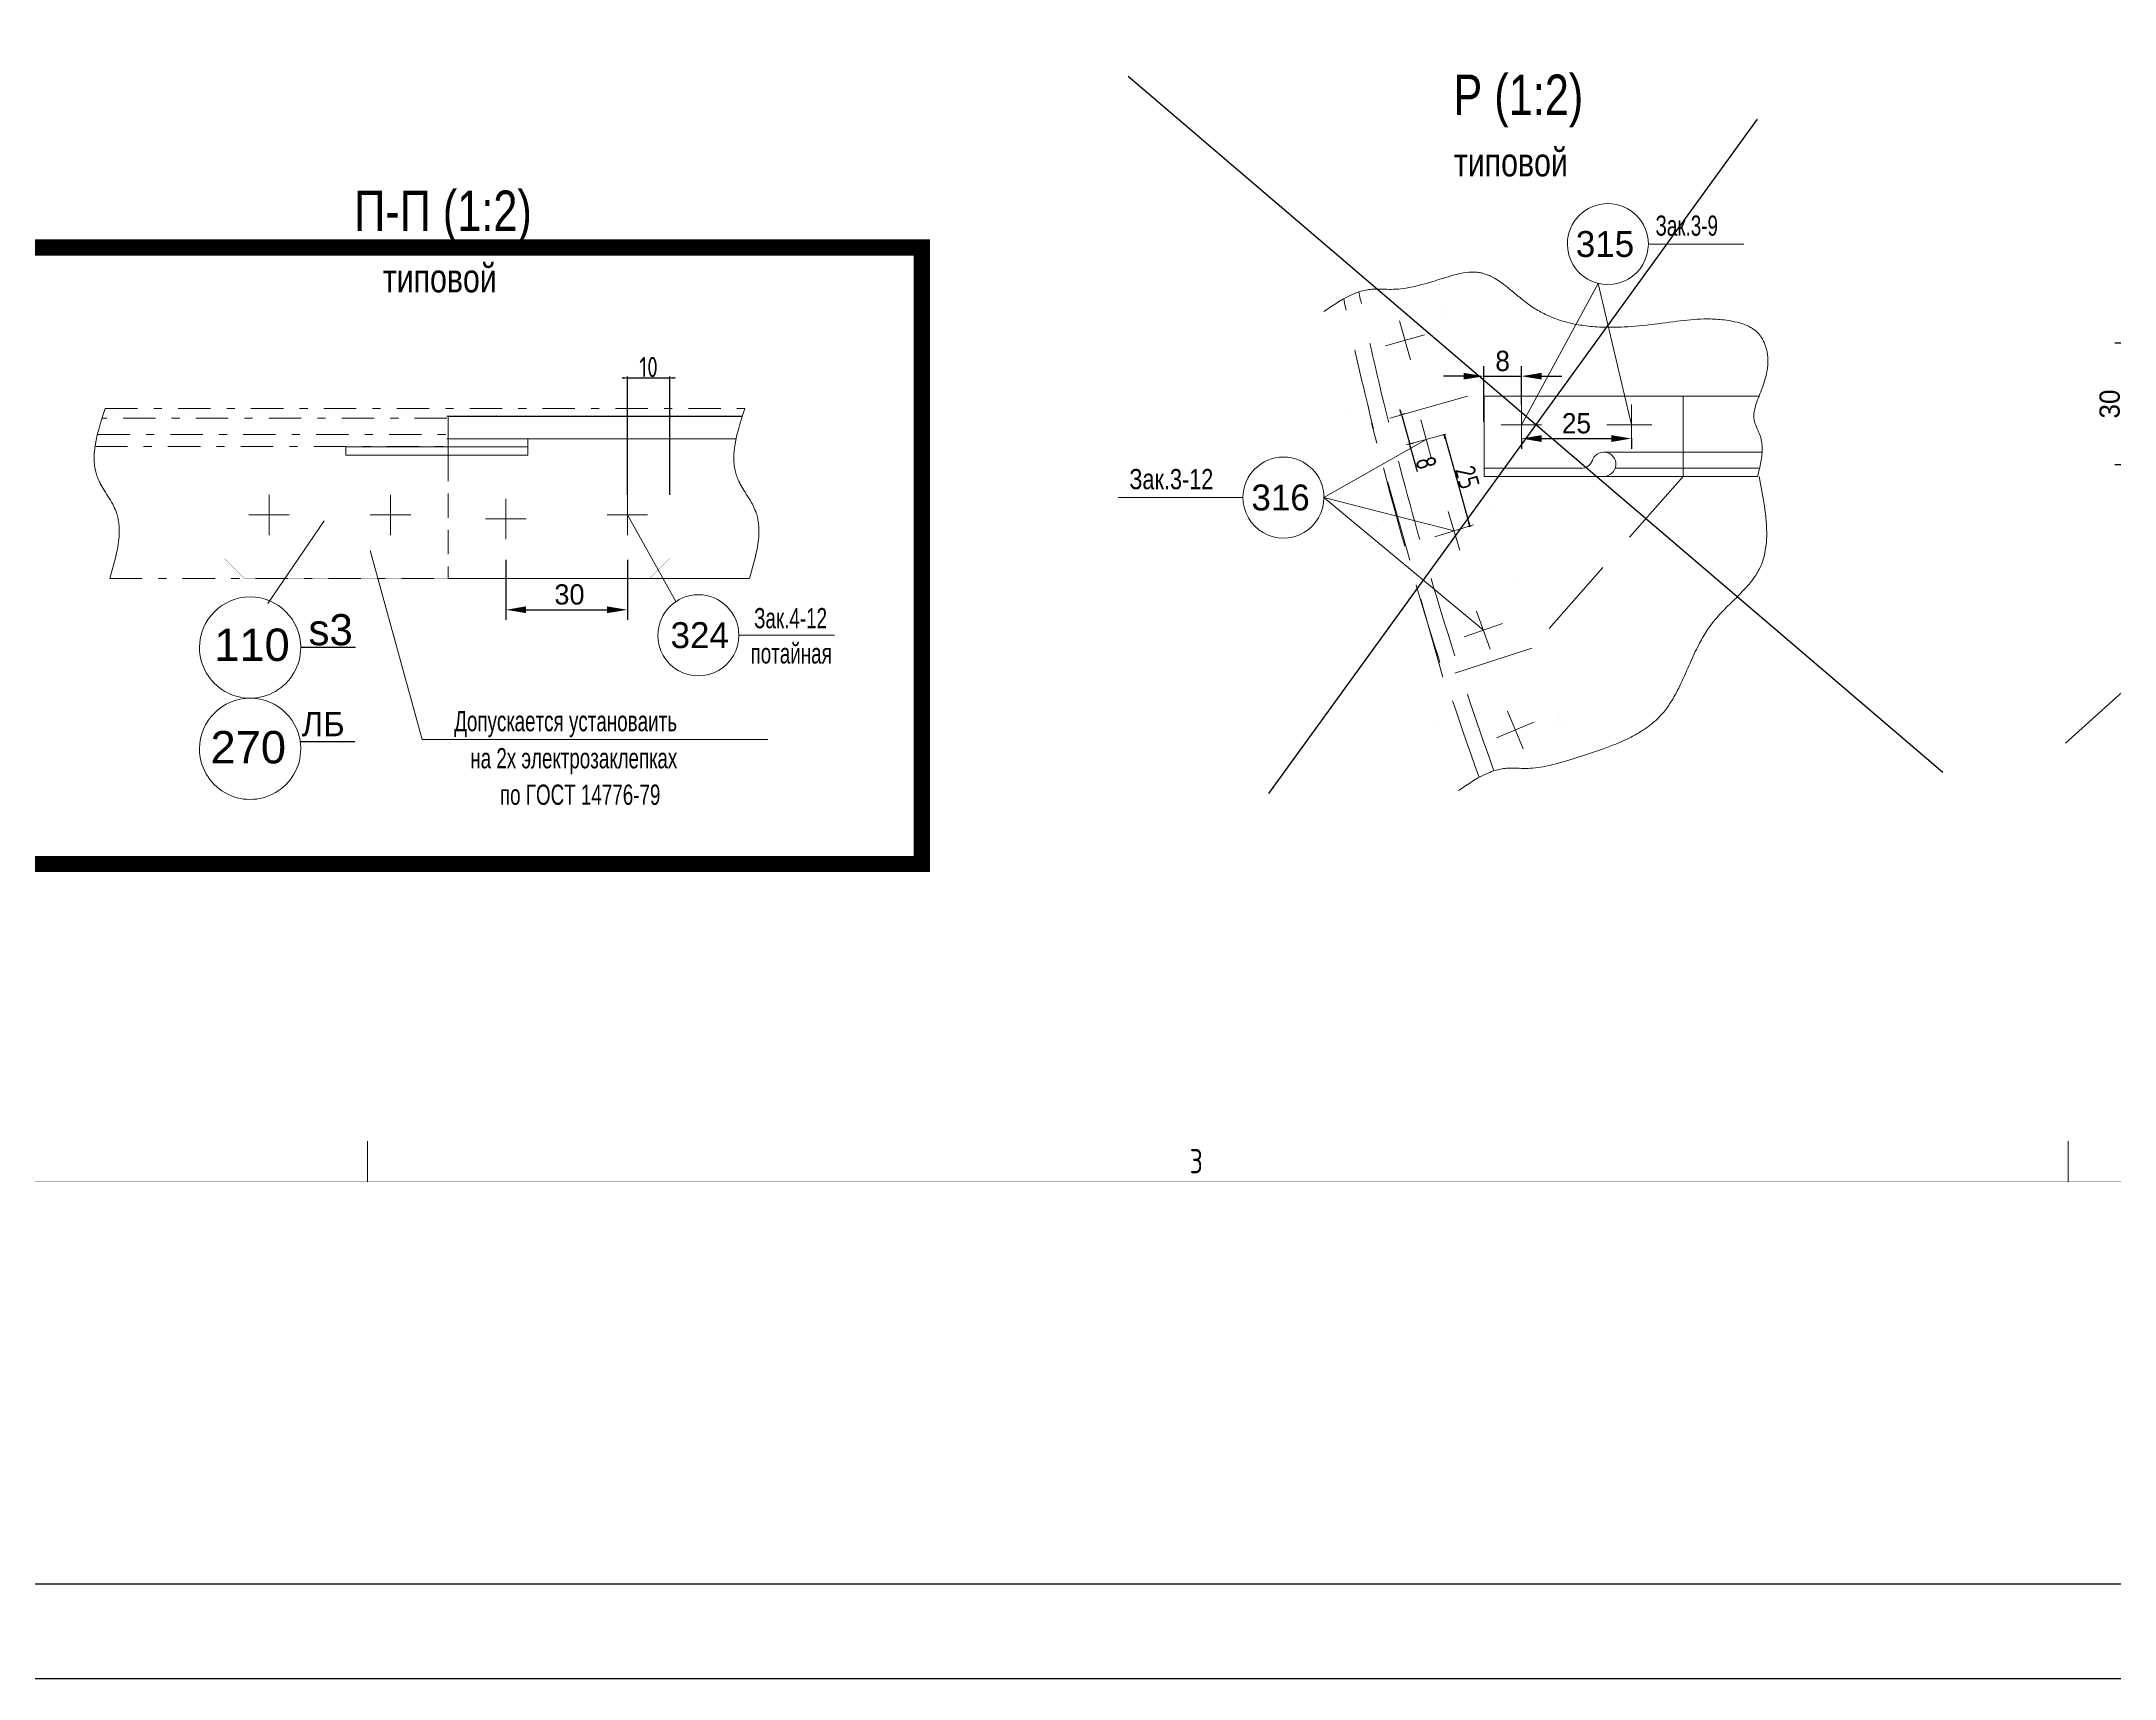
# Model space of a CAD drawing. Header units: millimetres. Extents: x 42007 to 66896, y -556 to 10827.
# Drawn here: x 48924 to 51484, y -556 to 1465 of the extents above; entities that cross this region are included whole.
import ezdxf
from ezdxf.enums import TextEntityAlignment as Align

# ---------------------------------------------------------------- set-up
doc = ezdxf.new("R2010")
doc.units = ezdxf.units.MM
for name, pattern in [('K5LT32769', [0]), ('K5LT32775', [0]), ('K5LT32781', [90, 40, -20, 10, -20]), ('K5LT32782', [150, 100, -50]), ('K5LT32785', [95.25, 63.5, -31.75]), ('K5LT32803', [45, 30, -15]), ('K5LT_THIN', [0])]:
    doc.linetypes.add(name, pattern=pattern)
doc.layers.get('Defpoints').update_dxf_attribs({"color": 250})
doc.layers.add('pen_7', color=1, linetype='Continuous')
doc.styles.add('KDIMTEXTSTYLE', font='GOST_AU.SHX', dxfattribs={"width": 0.96, "oblique": 15, "height": 5})
doc.styles.add('KTEXTSTYLE', font='GOST_AU.SHX', dxfattribs={"width": 0.96, "height": 5})
doc.styles.add('style5', font='arial.ttf', dxfattribs={"height": 3})
doc.dimstyles.new('ISO-10', dxfattribs={"dimscale": 10, "dimtxt": 2.5, "dimasz": 2.5, "dimexe": 1.25, "dimexo": 0, "dimtad": 1, "dimdec": 0, "dimtxsty": 'Standard', "dimcen": 2.5, "dimclrd": 7, "dimclre": 7, "dimclrt": 6, "dimadec": 0, "dimazin": 0, "dimtfac": 1, "dimtdec": 0, "dimtmove": 0, "dimatfit": 3, "dimfxl": 0, "dimarcsym": 0})
doc.dimstyles.new('KDIMSTYLE (1.00)', dxfattribs={"dimtxt": 5, "dimasz": 1, "dimexe": 2, "dimexo": 0, "dimgap": 1, "dimtad": 1, "dimtxsty": 'KDIMTEXTSTYLE', "dimsah": 1, "dimcen": 0, "dimdle": 1, "dimadec": 0, "dimazin": 0, "dimtfac": 0.667, "dimtmove": 0, "dimatfit": 3, "dimfxl": 0, "dimtvp": 1, "dimtolj": 1, "dimtzin": 0, "dimarcsym": 0})

# ---------------------------------------------------------------- blocks, each defined once
blk = doc.blocks.new('*D109')
at = {"color": 7, "lineweight": -2, "transparency": 16777216}
for p, q in [((50680.1, 1051.3), (50655.1, 1051.3)), ((50705.1, 995.2), (50705.1, 1063.8)), ((50705.1, 1051.3), (50751.4, 1051.3)), ((50751.4, 1016.2), (50751.4, 1063.8)), ((50776.4, 1051.3), (50801.4, 1051.3))]:
    blk.add_line(p, q, dxfattribs=at)
at = {"color": 7, "transparency": 16777216}
for points in [[(50680.1, 1055.4), (50680.1, 1047.1), (50705.1, 1051.3)], [(50776.4, 1055.4), (50776.4, 1047.1), (50751.4, 1051.3)]]:
    blk.add_solid(points, dxfattribs=at)
at = {"layer": 'Defpoints', "color": 0, "transparency": 16777216}
for p in [(50751.4, 1051.3), (50751.4, 1016.2), (50705.1, 995.2)]:
    blk.add_point(p, dxfattribs=at)
at = {"color": 6, "transparency": 16777216, "insert": (50728.2, 1070), "char_height": 25, "attachment_point": 5}
blk.add_mtext('\\H25.0;\\W0.965;\\Q0;\\Q0;8\\H25.0;\\W0.965;\\Q0;', dxfattribs=at)
blk = doc.blocks.new('*D110')
at = {"color": 7, "lineweight": -2, "transparency": 16777216}
for p, q in [((50751.4, 974.9), (50751.4, 961.8)), ((50776.4, 974.3), (50862.3, 974.3)), ((50887.3, 974.9), (50887.3, 961.8))]:
    blk.add_line(p, q, dxfattribs=at)
at = {"color": 7, "transparency": 16777216}
for points in [[(50776.4, 978.5), (50776.4, 970.1), (50751.4, 974.3)], [(50862.3, 978.5), (50862.3, 970.1), (50887.3, 974.3)]]:
    blk.add_solid(points, dxfattribs=at)
at = {"layer": 'Defpoints', "color": 0, "transparency": 16777216}
for p in [(50751.4, 974.9), (50887.3, 974.9), (50887.3, 974.3)]:
    blk.add_point(p, dxfattribs=at)
at = {"color": 6, "transparency": 16777216, "insert": (50819.4, 993), "char_height": 25, "attachment_point": 5}
blk.add_mtext('\\H25.0;\\W0.965;\\Q0;\\Q0;25\\H25.0;\\W0.965;\\Q0;', dxfattribs=at)
blk = doc.blocks.new('KDIMARROW_02')
blk.add_hatch(color=0).paths.add_polyline_path([(4.5, 0), (5, 0.7), (0, 0), (5, -0.7)])
at = {"color": 0, "linetype": 'K5LT_THIN', "lineweight": 18}
for p, q in [((0, 0), (-1, 0)), ((5, 0.7), (0, 0)), ((0, 0), (5, -0.7)), ((0, 0), (7, 0)), ((4.5, 0), (5, 0.7)), ((5, -0.7), (4.5, 0))]:
    blk.add_line(p, q, dxfattribs=at)
blk = doc.blocks.new('*D111')
at = {"color": 0, "lineweight": -2, "transparency": 16777216}
for p, q in [((50607.6, 1004.9), (50601.4, 1003.2)), ((50603.6, 1002.8), (50613.1, 968.4)), ((50617.8, 968.7), (50611.5, 966.9)), ((50613.4, 967.5), (50622.8, 933.8))]:
    blk.add_line(p, q, dxfattribs=at)
at = {"layer": 'Defpoints', "color": 0, "transparency": 16777216}
for p in [(50607.6, 1004.9), (50613.4, 967.5), (50617.8, 968.7)]:
    blk.add_point(p, dxfattribs=at)
at = {"color": 0, "lineweight": -2, "transparency": 16777216}
for p, rotation in [((50603.3, 1003.7), 105.6013441716773), ((50613.4, 967.5), 285.6013441716773)]:
    blk.add_blockref('KDIMARROW_02', p, dxfattribs=dict(at, rotation=rotation))
at = {"color": 7, "transparency": 16777216, "insert": (50633.9, 944.2), "char_height": 5, "attachment_point": 5, "rotation": 285.6013, "style": 'KDIMTEXTSTYLE'}
blk.add_mtext('\\A1;\\H25.0;\\W0.965;\\Q0;\\H25.0;\\W0.965;\\Q0;\\Q0;8', dxfattribs=at)
blk = doc.blocks.new('KDIMARROW_01')
blk.add_hatch(color=0).paths.add_polyline_path([(0, 0), (-5, 0.7), (-4.5, 0), (-5, -0.7)])
at = {"color": 0, "linetype": 'K5LT_THIN', "lineweight": 13}
for p, q in [((-4.5, 0), (-5, 0.7)), ((-5, 0.7), (0, 0)), ((0, 0), (-5, -0.7)), ((-5, -0.7), (-4.5, 0)), ((0, 0), (-1, 0))]:
    blk.add_line(p, q, dxfattribs=at)
blk = doc.blocks.new('*D112')
at = {"color": 0, "lineweight": -2, "transparency": 16777216}
for p, q in [((50654.7, 979), (50657.9, 979.9)), ((50656.3, 978.4), (50687.2, 867.2)), ((50686.1, 865.8), (50689.4, 866.7))]:
    blk.add_line(p, q, dxfattribs=at)
at = {"layer": 'Defpoints', "color": 0, "transparency": 16777216}
for p in [(50654.7, 979), (50686.1, 865.8), (50687.5, 866.2)]:
    blk.add_point(p, dxfattribs=at)
at = {"color": 0, "lineweight": -2, "transparency": 16777216}
for p, rotation in [((50656, 979.3), 105.5462464917629), ((50687.5, 866.2), 285.5462464917629)]:
    blk.add_blockref('KDIMARROW_01', p, dxfattribs=dict(at, rotation=rotation))
at = {"color": 7, "transparency": 16777216, "insert": (50684.7, 926.4), "char_height": 5, "attachment_point": 5, "rotation": 285.5462, "style": 'KDIMTEXTSTYLE'}
blk.add_mtext('\\A1;\\H25.0;\\W0.965;\\Q0;\\Q0;25\\H25.0;\\W0.965;\\Q0;', dxfattribs=at)
blk = doc.blocks.new('*D115')
at = {"color": 7, "lineweight": -2, "transparency": 16777216}
for p, q in [((51614.8, 1092.1), (51484, 1092.1)), ((51496.5, 1067.1), (51496.5, 966.7)), ((51642, 941.7), (51484, 941.7))]:
    blk.add_line(p, q, dxfattribs=at)
at = {"color": 7, "transparency": 16777216}
for points in [[(51492.4, 1067.1), (51500.7, 1067.1), (51496.5, 1092.1)], [(51492.4, 966.7), (51500.7, 966.7), (51496.5, 941.7)]]:
    blk.add_solid(points, dxfattribs=at)
at = {"layer": 'Defpoints', "color": 0, "transparency": 16777216}
for p in [(51614.8, 1092.1), (51496.5, 941.7), (51642, 941.7)]:
    blk.add_point(p, dxfattribs=at)
at = {"color": 6, "transparency": 16777216, "insert": (51477.8, 1016.9), "char_height": 25, "attachment_point": 5, "rotation": 90}
blk.add_mtext('\\H25.0;\\W0.965;\\Q0;\\H25.0;\\W0.965;\\Q0;\\Q0;30', dxfattribs=at)
blk = doc.blocks.new('*D139')
at = {"color": 0, "lineweight": -2, "transparency": 16777216}
for p, q in [((49647.6, 905), (49647.6, 1051.1)), ((49699.9, 905), (49699.9, 1051.1)), ((49648.6, 1049.1), (49698.9, 1049.1))]:
    blk.add_line(p, q, dxfattribs=at)
at = {"layer": 'Defpoints', "color": 0, "transparency": 16777216}
for p in [(49699.9, 1049.1), (49647.6, 905), (49699.9, 905)]:
    blk.add_point(p, dxfattribs=at)
at = {"color": 0, "lineweight": -2, "transparency": 16777216, "rotation": 180}
blk.add_blockref('KDIMARROW_02', (49647.6, 1049.1), dxfattribs=at)
at = {"color": 0, "lineweight": -2, "transparency": 16777216}
blk.add_blockref('KDIMARROW_02', (49699.9, 1049.1), dxfattribs=at)
at = {"color": 7, "transparency": 16777216, "insert": (49673.8, 1062.6), "char_height": 5, "attachment_point": 5, "style": 'KDIMTEXTSTYLE'}
blk.add_mtext('\\A1;\\H25.0;\\W0.965;\\Q0;\\H25.0;\\W0.965;\\Q0;\\Q0;10', dxfattribs=at)
blk = doc.blocks.new('*D152')
at = {"color": 7, "lineweight": -2, "transparency": 16777216}
for p, q in [((49497.6, 824.7), (49497.6, 750.4)), ((49647.6, 824.7), (49647.6, 750.4)), ((49522.6, 762.9), (49622.6, 762.9))]:
    blk.add_line(p, q, dxfattribs=at)
at = {"color": 7, "transparency": 16777216}
for points in [[(49522.6, 767.1), (49522.6, 758.8), (49497.6, 762.9)], [(49622.6, 767.1), (49622.6, 758.8), (49647.6, 762.9)]]:
    blk.add_solid(points, dxfattribs=at)
at = {"layer": 'Defpoints', "color": 0, "transparency": 16777216}
for p in [(49497.6, 824.7), (49647.6, 824.7), (49647.6, 762.9)]:
    blk.add_point(p, dxfattribs=at)
at = {"color": 6, "transparency": 16777216, "insert": (49576.1, 781.7), "char_height": 25, "attachment_point": 5}
blk.add_mtext('30', dxfattribs=at)

msp = doc.modelspace()

# ---------------------------------------------------------------- linework, layer by layer
at = {"color": 1}
for p, q in [((50265.761, 1421.579), (51271.857, 562.572)), ((52297.106, 1385.619), (51423.137, 598.064)), ((51042.397, 1368.626), (50439.327, 536.096))]:
    msp.add_line(p, q, dxfattribs=at)
at = {"color": 7, "linetype": 'K5LT32769', "lineweight": 18}
for p, q in [((51026.047, 1214.345), (50908.135, 1214.345)), ((50751.371, 991.163), (50846.366, 1165.749)), ((50846.366, 1165.749), (50887.345, 991.163)), ((50631.817, 1102.141), (50583.659, 1088.694)), ((50601.014, 1119.497), (50614.461, 1071.339)), ((50705.303, 937.542), (50705.303, 1026.764)), ((51044.938, 1026.764), (50705.354, 1026.764)), ((49424.917, 1001.85), (49524.917, 1001.85)), ((49424.917, 1001.807), (49789.536, 1001.807)), ((49426.417, 1001.483), (49789.433, 1001.483)), ((49426.417, 1001.483), (49426.417, 951.483)), ((50751.371, 1016.163), (50751.371, 966.163)), ((50887.345, 1016.163), (50887.345, 966.163)), ((49424.917, 973.983), (49524.917, 973.983)), ((49524.917, 973.983), (49524.917, 963.983)), ((49524.917, 973.983), (49781.846, 973.983)), ((50507.608, 901.412), (50633.775, 973.137)), ((50657.854, 979.861), (50609.696, 966.414)), ((50627.051, 997.216), (50640.499, 949.058)), ((50726.371, 991.163), (50776.371, 991.163)), ((50856.864, 991.163), (50912.345, 991.163)), ((49299.917, 963.983), (49524.917, 963.983)), ((49299.917, 963.983), (49299.917, 953.983)), ((49299.917, 953.983), (49524.917, 953.983)), ((49424.917, 963.983), (49524.917, 963.983)), ((49524.917, 963.983), (49524.917, 953.983)), ((51048.599, 957.628), (50853.097, 957.628)), ((50705.303, 937.542), (50826.2, 937.542)), ((50705.303, 927.628), (50705.303, 937.542)), ((50705.303, 927.628), (51043.014, 927.628)), ((50867.208, 937.542), (51045.429, 937.542)), ((49205.196, 905.014), (49205.196, 855.014)), ((49355.196, 905.014), (49355.196, 855.014)), ((49497.637, 900.014), (49497.637, 850.014)), ((49647.637, 905.014), (49647.637, 855.014)), ((50407.608, 901.412), (50253.525, 901.412)), ((50507.608, 901.412), (50668.283, 860.395)), ((50507.608, 901.412), (50704.479, 737.723)), ((49230.196, 880.014), (49180.196, 880.014)), ((49273.287, 872.826), (49203.548, 770.603)), ((49380.196, 880.014), (49330.196, 880.014)), ((49472.637, 875.014), (49522.637, 875.014)), ((49622.637, 880.014), (49672.637, 880.014)), ((49647.637, 880.014), (49707.658, 773.134)), ((50661.005, 884.312), (50675.561, 836.478)), ((50692.2, 867.674), (50644.366, 853.117)), ((49330.037, 835.995), (49394.325, 602.619)), ((49798.294, 801.483), (49426.417, 801.483)), ((50728.027, 746.121), (50680.932, 729.326)), ((50696.082, 761.271), (50712.877, 714.176)), ((49903.179, 731.448), (49785.268, 731.448)), ((50766.876, 624.108), (50720.738, 604.841)), ((50734.174, 637.544), (50753.44, 591.405)), ((49821.088, 602.619), (49394.325, 602.619)), ((49326.651, 106.745), (49326.651, 56.745)), ((51426.651, 106.745), (51426.651, 56.745))]:
    msp.add_line(p, q, dxfattribs=at)
at = {"color": 7, "linetype": 'K5LT32782', "lineweight": 18}
for p, q in [((50685.068, 1026.775), (50566.14, 993.247)), ((50951.019, 927.625), (50951.019, 1026.764)), ((50654.515, 679.776), (50566.14, 993.247)), ((50951.019, 927.625), (50764.217, 715.476)), ((50764.217, 715.476), (50654.515, 679.776))]:
    msp.add_line(p, q, dxfattribs=at)
at = {"color": 7, "linetype": 'K5LT32781', "lineweight": 18}
for p, q in [((49424.917, 999.483), (48999.061, 999.483)), ((49424.917, 999.483), (48999.061, 999.483)), ((49002.921, 1011.483), (49792.661, 1011.483)), ((48993.365, 979.482), (49424.917, 979.482)), ((48990.4, 964.482), (49424.917, 964.482)), ((49008.554, 801.483), (49426.417, 801.483)), ((49008.554, 801.483), (49426.417, 801.483))]:
    msp.add_line(p, q, dxfattribs=at)
at = {"color": 7, "linetype": 'K5LT32803', "lineweight": 18}
msp.add_line((49426.417, 951.483), (49426.417, 801.483), dxfattribs=at)
at = {"color": 0}
for p, q in [((49311.875, 716.275), (49244.385, 716.275)), ((49311.257, 600.038), (49243.767, 600.038))]:
    msp.add_line(p, q, dxfattribs=at)
at = {"color": 2}
for points in [[(42007.102, -556.488), (66124.1, -556.488), (66124.1, 6894.349), (42007.102, 6894.349)], [(42239.188, -439.554), (65841.366, -439.554), (65841.366, 6859.821), (42239.188, 6859.821)]]:
    msp.add_lwpolyline(points, close=True, dxfattribs=at)
at = {"color": 7, "linetype": 'K5LT32769', "const_width": 0.18}
msp.add_lwpolyline([(43026.651, 5996.745), (55636.651, 5996.745), (55636.651, 56.745), (43026.651, 56.745)], close=True, dxfattribs=at)
at = {"color": 1, "linetype": 'K5LT32775', "true_color": 0xff0000, "const_width": 0.18}
msp.add_lwpolyline([(55586.651, 106.745), (43226.651, 106.745), (43226.651, 5946.745), (55586.651, 5946.745)], close=True, dxfattribs=at)
at = {"color": 6, "const_width": 20}
msp.add_lwpolyline([(48897.251, 1210.075), (50011.213, 1210.075), (50011.213, 449.129), (48897.251, 449.129)], close=True, dxfattribs=at)
at = {"color": 7, "linetype": 'K5LT32785', "const_width": 0.001}
for points in [[(50649.241, 1170.446), (50661.557, 1111.318), (50706.507, 922.886), (50682.867, 1022.023)], [(50507.445, 1131.018), (50517.269, 1083.905), (50546.891, 959.724), (50580.062, 836.428), (50616.715, 714.247), (50656.861, 593.136), (50675.787, 541.097)], [(50675.801, 541.107), (50656.869, 593.159), (50616.717, 714.259), (50580.069, 836.409), (50546.869, 959.709), (50517.269, 1083.909), (50507.445, 1131.018)], [(50706.507, 922.886), (50755.593, 753.918), (50794.392, 636.868), (50815.417, 579.043)]]:
    msp.add_lwpolyline(points, dxfattribs=at)
at = {"color": 7, "linetype": 'K5LT32782', "const_width": 0.18}
msp.add_lwpolyline([(50685.068, 1026.775), (50701.019, 1026.775), (50951.019, 1026.775)], dxfattribs=at)
at = {"color": 7, "linetype": 'K5LT32781', "const_width": 0.18}
msp.add_lwpolyline([(49424.917, 999.483), (49424.917, 979.483), (48993.365, 979.483)], dxfattribs=at)
msp.add_lwpolyline([(49424.917, 999.483), (49424.917, 979.483), (48993.365, 979.483)], dxfattribs=at)
at = {"color": 7, "linetype": 'K5LT32769', "const_width": 0.18}
for points in [[(49426.417, 1001.483), (49426.417, 981.483), (49783.603, 981.483)], [(49174.917, 801.483), (49674.917, 801.483), (49699.917, 826.483), (49699.917, 926.483), (49674.917, 951.483), (49174.917, 951.483), (49149.917, 926.483), (49149.917, 826.483), (49174.917, 801.483)]]:
    msp.add_lwpolyline(points, dxfattribs=at)
at = {"color": 7, "linetype": 'K5LT32769', "lineweight": 18}
for centre, radius, start, end in [((50858.135, 1214.345), 50, 0, 179.999977), ((50858.135, 1214.345), 50, 179.999977, 0), ((50457.608, 901.412), 50, 0, 179.999977), ((50824.903, 952.486), 15, 270, 346.121909), ((50853.097, 942.628), 15, 270, 166.121909), ((50457.608, 901.412), 50, 179.999977, 0), ((49181.885, 716.275), 62.5, 0, 179.999977), ((49735.268, 731.448), 50, 0, 179.999977), ((49735.268, 731.448), 50, 179.999977, 0), ((49181.885, 716.275), 62.5, 179.999977, 0), ((49181.885, 591.275), 62.5, 0, 179.999977), ((49181.885, 591.275), 62.5, 179.999977, 0)]:
    msp.add_arc(centre, radius, start, end, dxfattribs=at)
for points, knots in [([(50649.241, 1170.446), (50660.732, 1174.009), (50675.039, 1179.103), (50691.868, 1180.017), (50698.122, 1179.567), (50703.295, 1178.553), (50708.231, 1177.018), (50713.744, 1174.679), (50720.303, 1171.086), (50728.671, 1165.423), (50739.33, 1156.935), (50751.886, 1146.24), (50765.891, 1135.616), (50780.265, 1127.59), (50794.94, 1121.476), (50810.819, 1116.758), (50829.571, 1113.262), (50852.422, 1111.362), (50881.498, 1111.757), (50915.555, 1115.201), (50950.648, 1120.481), (50980.54, 1122.577), (51002.38, 1120.944), (51016.54, 1118.341), (51026.112, 1115.482), (51032.764, 1112.566), (51037.563, 1109.719), (51041.227, 1106.9), (51044.184, 1103.997), (51046.723, 1100.844), (51049.029, 1097.262), (51051.136, 1093.099), (51052.992, 1088.268), (51054.486, 1082.785), (51055.488, 1076.79), (51055.904, 1070.452), (51055.646, 1063.76), (51054.595, 1056.258), (51051.542, 1043.653), (51047.679, 1033.796), (51044.938, 1026.764)], [0, 0, 0, 0, 2.92204903, 3.55683934, 4.03182547, 4.42234092, 4.81831061, 5.27006071, 5.85608227, 6.60946067, 7.69054426, 9.12210693, 10.56771502, 11.89459728, 13.06136018, 14.3740049, 15.86035226, 17.62883194, 19.86511755, 22.82514833, 25.83041286, 28.38253915, 29.98807614, 31.07077651, 31.83000096, 32.37883958, 32.80842663, 33.16524248, 33.48519862, 33.8000366, 34.13425579, 34.50512846, 34.91737661, 35.37333725, 35.86593212, 36.37277013, 36.89414493, 37.46967548, 38.18686742, 40, 40, 40, 40]), ([(50507.445, 1131.018), (50519.696, 1139.246), (50535.028, 1150.145), (50554.896, 1156.733), (50563.138, 1158.371), (50571.193, 1158.931), (50580.355, 1158.717), (50590.98, 1158.281), (50602.951, 1159.01), (50622.703, 1162.259), (50638.109, 1167.017), (50649.241, 1170.446)], [0, 0, 0, 0, 3.28890008, 4.03041166, 4.59032503, 5.13157226, 5.80261404, 6.6042429, 7.46894459, 8.43410202, 11, 11, 11, 11]), ([(51044.938, 1026.764), (51042.541, 1020.517), (51039.233, 1012.726), (51038.321, 1003.4), (51038.42, 999.837), (51038.904, 996.676), (51039.831, 993.288), (51041.434, 989.004), (51043.706, 983.911), (51046.118, 978.224), (51047.672, 972.638), (51048.522, 967.055), (51048.812, 961.076), (51048.418, 953.72), (51046.715, 942.362), (51044.483, 933.507), (51043.014, 927.628)], [0, 0, 0, 0, 3.18364693, 3.86340517, 4.38296289, 4.85119826, 5.36007387, 6.02767057, 6.99414492, 7.97651001, 8.91951281, 9.70685286, 10.62024487, 11.72227608, 13.15652767, 16, 16, 16, 16]), ([(49002.921, 1011.483), (48997.625, 994.352), (48990.049, 973.081), (48989.113, 948.148), (48989.944, 939.008), (48991.553, 931.562), (48993.845, 924.899), (48997.165, 918), (49001.955, 909.902), (49007.871, 900.754), (49013.422, 891.355), (49016.972, 882.872), (49018.949, 875.397), (49020.079, 868.036), (49020.475, 859.561), (49019.903, 849.259), (49016.876, 829.475), (49012.042, 813.427), (49008.554, 801.483)], [0, 0, 0, 0, 4.46692681, 5.39601696, 6.11023244, 6.71499396, 7.26238267, 7.8366886, 8.59197383, 9.57114597, 10.51354241, 11.26618301, 11.82176686, 12.40861335, 13.09181951, 13.90138358, 14.93843804, 18, 18, 18, 18]), ([(49792.661, 1011.483), (49787.365, 994.352), (49779.788, 973.081), (49778.853, 948.148), (49779.684, 939.008), (49781.293, 931.562), (49783.585, 924.899), (49786.904, 918), (49791.694, 909.902), (49797.611, 900.754), (49803.161, 891.355), (49806.711, 882.872), (49808.689, 875.397), (49809.819, 868.036), (49810.214, 859.561), (49809.643, 849.259), (49806.616, 829.475), (49801.782, 813.427), (49798.294, 801.483)], [0, 0, 0, 0, 4.46692681, 5.39601696, 6.11023244, 6.71499396, 7.26238267, 7.8366886, 8.59197383, 9.57114597, 10.51354241, 11.26618301, 11.82176686, 12.40861335, 13.09181951, 13.90138358, 14.93843804, 18, 18, 18, 18]), ([(51044.938, 927.628), (51049.185, 903.512), (51056.004, 873.61), (51053.435, 839.947), (51051.043, 828.305), (51048.019, 819.232), (51044.422, 811.502), (51039.716, 803.789), (51033.034, 794.951), (51022.471, 783.319), (51008.26, 769.503), (50992.454, 753.621), (50979.716, 736.759), (50969.029, 717.783), (50959.148, 696.299), (50948.976, 672.635), (50938.5, 652.209), (50928.331, 637.634), (50919.207, 627.878), (50909.876, 619.928), (50898.589, 612.125), (50883.635, 603.825), (50855.893, 591.658), (50832.154, 584.311), (50815.417, 579.043)], [0, 0, 0, 0, 3.90397838, 4.69487043, 5.29293394, 5.76793508, 6.19468265, 6.63066194, 7.18574165, 7.93391576, 9.09804586, 10.30192981, 11.44938088, 12.40929935, 13.71983103, 15.16471166, 16.4598889, 17.32017606, 17.94878402, 18.55460704, 19.24411548, 20.10227321, 21.2391465, 24, 24, 24, 24]), ([(50673.621, 539.615), (50685.872, 547.843), (50701.204, 558.742), (50721.072, 565.33), (50729.313, 566.968), (50737.369, 567.528), (50746.531, 567.314), (50757.156, 566.878), (50769.127, 567.607), (50788.878, 570.856), (50804.284, 575.614), (50815.417, 579.043)], [0, 0, 0, 0, 3.28890008, 4.03041166, 4.59032503, 5.13157226, 5.80261404, 6.6042429, 7.46894459, 8.43410202, 11, 11, 11, 11])]:
    msp.add_open_spline(points, degree=3, knots=knots, dxfattribs=at)
at = {"color": 7, "linetype": 'K5LT32782', "lineweight": 18}
for points, knots in [([(50717.527, 564.096), (50694.612, 627.93), (50633.498, 811.498), (50581.645, 1009.916), (50553.109, 1144.015), (50550.752, 1155.305)], [0, 0, 0, 0, 0.33090095, 0.94371704, 1, 1, 1, 1]), ([(50699.193, 555.969), (50643.304, 711.49), (50584.921, 908.197), (50540.218, 1108.091), (50532.09, 1146.857)], [0, 0, 0, 0, 0.80661271, 1, 1, 1, 1])]:
    msp.add_open_spline(points, degree=3, knots=knots, dxfattribs=at)

# ---------------------------------------------------------------- texts
at = {"color": 7, "attachment_point": 1}
for s, insert, char_height, style in [('\\H3.5;\\W0.965;\\Q15;\\Q0;\\W0.765;\\H50.00;Р (1:2)', (50667.453, 1423.599), 2.4, 'style5'), ('\\H3.5;\\W0.965;\\Q15;\\Q0;\\W0.765;\\H35.00;типовой', (50668.115, 1332.9), 2.4, 'style5'), ('\\H3.5;\\W0.965;\\Q15;\\Q0;\\W0.765;\\H50.00;П-П (1:2)', (49310.334, 1280.472), 2.4, 'style5'), ('\\H3.5;\\W0.965;\\Q15;\\Q0;\\W0.665;\\H25.00;Зак.3-9', (50916.977, 1249.687), 3, 'style5'), ('\\H3.5;\\W0.965;\\Q15;\\Q0;\\W0.765;\\H35.00;типовой', (49345.689, 1189.774), 2.4, 'style5'), ('\\H3.5;\\W0.965;\\Q15;\\Q0;\\W0.765;\\H25.00;Зак.3-12', (50267.407, 936.755), 3, 'style5'), ('{\\H12.8x;\\W0.965;s3}', (49253.94, 757.561), 3, 'style5'), ('\\H3.5;\\W0.965;\\Q15;\\Q0;\\W0.665;\\H25.00;Зак.4-12', (49804.091, 765.067), 3, 'style5'), ('\\H3.5;\\W0.965;\\Q15;\\Q0;\\W0.665;\\H25.00;потайная', (49799.691, 721.587), 3, 'style5'), ('\\H3.5;\\W0.965;\\Q15;\\Q0;\\H30.00;ЛБ', (49245.499, 636.787), 3, 'style5'), ('\\H3.5;\\W0.965;\\Q15;\\Q0;\\W0.665;\\H25.00;Допускается установаить', (49433.78, 637.944), 3, 'style5'), ('\\H3.5;\\W0.965;\\Q15;\\Q0;\\W0.665;\\H25.00;на 2х электрозаклепках', (49453.663, 592.156), 3, 'style5'), ('\\H3.5;\\W0.965;\\Q15;\\Q0;\\W0.665;\\H25.00;по ГОСТ 14776-79', (49490.276, 547.144), 3, 'style5'), ('\\H3.5;\\W0.965;\\Q15;\\Q0;\\H30.00;{\\c16711935;3}', (50341.787, 97.199), 3, 'KTEXTSTYLE')]:
    msp.add_mtext(s, dxfattribs=dict(at, insert=insert, char_height=char_height, style=style))
at = {"layer": 'pen_7', "color": 2, "linetype": 'Continuous', "style": 'style5'}
for s, p in [('110', (49184.168, 719.698)), ('270', (49179.562, 593.251))]:
    msp.add_text(s, height=40, dxfattribs=at).set_placement(p, align=Align.MIDDLE_CENTER)
at = {"layer": 'pen_7', "color": 2, "linetype": 'Continuous', "char_height": 40, "attachment_point": 1, "style": 'style5'}
for s, insert in [('\\H3.5;\\W0.965;\\Q15;\\Q0;\\H32.00;315', (50818.622, 1230.488)), ('\\H3.5;\\W0.965;\\Q15;\\Q0;\\H32.00;316', (50418.094, 917.556)), ('\\H3.5;\\W0.965;\\Q15;\\Q0;\\H32.00;324', (49700.961, 747.591))]:
    msp.add_mtext(s, dxfattribs=dict(at, insert=insert))

# ---------------------------------------------------------------- dimensions: what is measured, and where the dimension line sits
at = {"color": 7}
dim = msp.add_linear_dim(base=(49699.917, 1049.111), p1=(49647.637, 905.014), p2=(49699.917, 905.014), text='\\H25.0;\\W0.965;\\Q0;\\H25.0;\\W0.965;\\Q0;\\Q0;10', dimstyle='KDIMSTYLE (1.00)', override={"dimexo": 0, "dimblk1": 'KDIMARROW_02', "dimblk2": 'KDIMARROW_02', "dimse1": 0, "dimse2": 0, "dimclrt": 7, "dimtolj": 1}, dxfattribs=at)
dim.commit()
dim.dimension.update_dxf_attribs({"geometry": '*D139', "text_midpoint": (49673.777, 1049.111), "dimtype": 160})
at = {"color": 4}
for base, p1, p2, text, picture, middle in [((50751.371, 1051.257), (50705.117, 995.178), (50751.371, 1016.163), '\\H25.0;\\W0.965;\\Q0;\\Q0;8\\H25.0;\\W0.965;\\Q0;', '*D109', (50728.244, 1051.257)), ((50887.345, 974.287), (50751.371, 974.933), (50887.345, 974.933), '\\H25.0;\\W0.965;\\Q0;\\Q0;25\\H25.0;\\W0.965;\\Q0;', '*D110', (50819.358, 974.287)), ((49647.637, 762.923), (49497.637, 824.732), (49647.637, 824.732), '30', '*D152', (49576.071, 762.923))]:
    dim = msp.add_linear_dim(base=base, p1=p1, p2=p2, text=text, dimstyle='ISO-10', override={"dimfxl": 1.25}, dxfattribs=at)
    dim.commit()
    dim.dimension.update_dxf_attribs({"geometry": picture, "text_midpoint": middle, "dimtype": 160})
dim = msp.add_linear_dim(base=(51496.536, 941.729), p1=(51614.811, 1092.069), p2=(51641.988, 941.729), angle=90, text='\\H25.0;\\W0.965;\\Q0;\\H25.0;\\W0.965;\\Q0;\\Q0;30', dimstyle='ISO-10', override={"dimfxl": 1.25}, dxfattribs=at)
dim.commit()
dim.dimension.update_dxf_attribs({"geometry": '*D115', "text_midpoint": (51496.536, 1016.899), "dimtype": 160})
at = {"color": 7}
for base, p1, p2, angle, text, override, picture, middle in [((50613.412, 967.451), (50607.644, 1004.947), (50617.774, 968.669), 285.601344, '\\H25.0;\\W0.965;\\Q0;\\H25.0;\\W0.965;\\Q0;\\Q0;8', {"dimexo": 0, "dimblk1": 'KDIMARROW_02', "dimblk2": 'KDIMARROW_02', "dimse1": 0, "dimse2": 0, "dimclrt": 7, "dimtolj": 1}, '*D111', (50620.913, 940.59)), ((50687.457, 866.196), (50654.655, 978.967), (50686.13, 865.826), 285.546246, '\\H25.0;\\W0.965;\\Q0;\\Q0;25\\H25.0;\\W0.965;\\Q0;', {"dimexo": 0, "dimblk1": 'KDIMARROW_01', "dimblk2": 'KDIMARROW_01', "dimse1": 0, "dimse2": 0, "dimclrt": 7, "dimtolj": 1}, '*D112', (50671.72, 922.766))]:
    dim = msp.add_linear_dim(base=base, p1=p1, p2=p2, angle=angle, text=text, dimstyle='KDIMSTYLE (1.00)', override=override, dxfattribs=at)
    dim.commit()
    dim.dimension.update_dxf_attribs({"geometry": picture, "text_midpoint": middle, "dimtype": 161})

doc.saveas('drawing.dxf')
